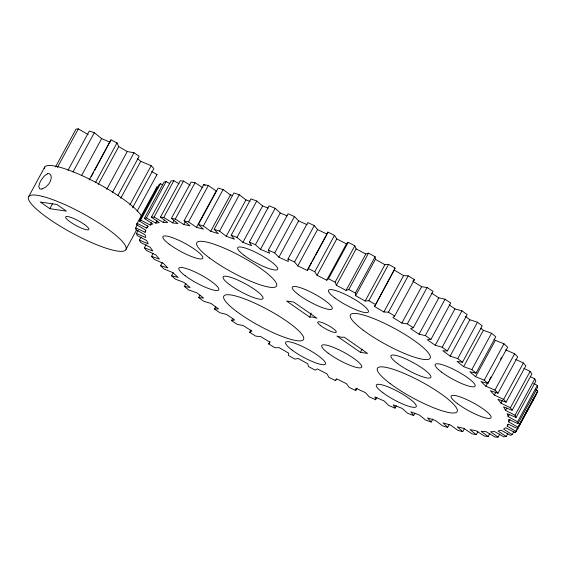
<?xml version="1.0" encoding="UTF-8"?>
<svg xmlns="http://www.w3.org/2000/svg" width="566" height="566" viewBox="0 0 566 566"><rect width="100%" height="100%" fill="white"/><g stroke="black" fill="none" stroke-linecap="round" stroke-linejoin="round"><path stroke-width="0.85" d="M269.961 341.666L268.701 343.986L275.048 347.743L279.201 347.687L288.61 353.12L288.391 355.448L294.9 359.113L298.126 358.483L307.727 363.747L308.512 366.584L315.12 370.122L317.377 368.919L327.056 373.963L328.846 377.281L335.468 380.642L336.735 378.88L346.385 383.649L349.151 387.406L355.717 390.561L355.986 388.255L365.495 392.691L369.209 396.844L375.647 399.752L376.906 397.431M137.404 224.759L135.727 227.857L145.087 232.279L145.589 230.051L136.441 224.695L137.142 223.365L146.608 228.098L148.143 226.428L139.314 220.988L159.053 184.629L160.447 183.681L162.633 184.834M535.91 395.11L516.164 431.476L507.164 426.071L508.183 424.118L517.614 428.703L517.954 427.181L537.7 390.816L535.563 389.599M537.7 390.816L537.353 392.344L517.614 428.703M309.765 317.165L312.375 316.995L316.925 318.205L293.733 302.081L286.538 301.02L309.765 317.165L311.151 313.019M395.04 268.058L394.311 270.116L403.586 275.607L408.192 275.847L414.425 279.632L394.686 315.998L388.446 312.213L383.84 311.972L374.572 306.482L395.04 268.058L388.601 264.343L384.901 264.683L375.385 259.327L375.109 256.745L368.537 253.136L365.792 254.056L346.045 290.422L336.395 285.25L335.107 282.172L328.485 278.72L326.716 280.205L317.038 275.288L314.76 271.751L308.152 268.482L327.898 232.124L334.499 235.385L336.777 238.93L346.456 243.84L348.224 242.354L354.847 245.807L356.134 248.891L365.792 254.056M327.898 232.124L327.127 234.161L317.533 229.555L314.286 225.586L307.777 222.558L288.037 258.917L294.546 261.952L297.787 265.914L307.388 270.52L308.152 268.482M94.494 170.691L110.95 139.837L117.006 142.901L118.754 146.601L127.258 151.532L134.001 152.763L139.215 156.244L117.862 195.574M156.188 188.337L156.881 186.999L158.459 187.792M156.358 175.757L157.001 174.54L151.646 171.456M28.753 196.48L44.778 166.963M55.496 166.906L76.007 129.119L78.327 128.871L88.183 134.651M57.392 167.43L78.327 128.871M67.977 170.352L89.329 131.022L94.31 132.699L101.661 138.592L109.981 142.165M49.843 208.67L66.441 211.125L56.897 204.489L40.299 202.034L49.843 208.67L52.723 203.371M72.957 172.022L94.31 132.699M81.561 175.601L101.661 138.592M89.173 179.931L110.95 139.837M91.147 176.861L93.659 172.234M95.654 182.224L117.006 142.901M98.243 184.382L118.754 146.601M106.748 189.32L127.258 151.532M112.231 192.865L134.001 152.763M120.692 198.319L140.792 161.31L137.467 158.678M129.819 205.026L151.172 165.704L140.792 161.31M132.536 207.821L153.888 168.498L151.172 165.704M137.099 211.231L157.001 174.54M136.441 224.695L156.881 186.999M139.314 220.988L140.708 220.04L160.447 183.681M126.076 249.266L136.618 229.846M140.708 220.04L150.181 225.042L152.721 223.945L144.309 218.49L164.048 182.125L166.128 181.573L169.729 183.575M141.061 237.062L139.385 240.154L148.207 243.805L146.658 240.543L137.184 235.534L136.477 233.475L138.154 230.383M144.309 218.49L146.382 217.938L166.128 181.573M146.382 217.938L155.749 223.138L159.272 222.629L151.37 217.21L171.116 180.851L173.847 180.703L179.189 183.823M146.608 228.098L147.875 225.777M145.087 232.279L145.922 230.73M151.37 217.21L154.101 217.068L173.847 180.703M150.181 225.042L151.44 222.721M155.749 223.138L157.008 220.818M154.101 217.068L163.263 222.417L167.72 222.502L160.419 217.181L180.165 180.823L183.525 181.085L190.155 185.16M153.195 253.285L151.511 256.377L159.4 259.087L155.869 254.948L146.502 250.512L144.415 247.816L146.092 244.724M160.419 217.181L163.779 217.443L183.525 181.085M163.263 222.417L164.522 220.096M163.779 217.443L172.623 222.877L177.972 223.556L171.364 218.398L191.103 182.04L195.051 182.698L202.777 187.707M172.623 222.877L173.882 220.556M171.364 218.398L175.304 219.063L195.051 182.698M184.063 220.846L203.802 184.488L208.295 185.542L216.212 190.961L196.473 227.327L188.549 221.907L184.063 220.846L189.907 225.777L183.738 224.525L175.304 219.063M173.253 272.706L171.569 275.805L178.17 277.446L172.807 272.614L163.97 268.949L160.602 265.744L162.279 262.652M183.738 224.525L185.415 221.426M188.549 221.907L208.295 185.542M196.473 227.327L203.399 229.152L198.376 224.497L218.122 188.138L223.103 189.582L230.426 194.902L232.711 195.617M198.376 224.497L203.364 225.94L223.103 189.582M203.364 225.94L210.679 231.261L230.426 194.902M210.679 231.261L218.292 233.638L214.153 229.315L233.9 192.949L239.319 194.761L245.955 199.918L250.052 201.369M199.904 295.219L198.645 297.539L203.654 298.049L196.713 292.735L188.803 290.011L184.304 286.438L185.981 283.347M214.153 229.315L219.573 231.119L239.319 194.761M268.164 208.125L262.624 205.967L256.745 201.029L250.95 198.871L231.204 235.237L234.416 239.185L226.209 236.284L245.955 199.918M287.075 215.858L280.241 212.979L275.189 208.309L269.083 205.833L249.344 242.198L251.58 245.722L242.878 242.333L236.998 237.387L256.745 201.029M242.878 242.333L262.624 205.967M232.782 318.297L231.515 320.618L234.713 319.96L226.499 314.413L219.87 312.75L214.443 308.979L215.703 306.659M307.239 224.766L298.615 220.874L294.44 216.53L288.101 213.757L268.355 250.122L269.607 253.186L260.502 249.344L255.443 244.675L275.189 208.309M260.502 249.344L280.241 212.979M288.037 258.917L288.278 261.478L278.875 257.233L274.701 252.896L294.44 216.53M278.875 257.233L298.615 220.874M268.701 343.986L269.932 342.197L260.82 336.664L255.782 336.133L249.67 332.327L250.929 330.006M294.546 261.952L314.286 225.586M297.787 265.914L317.533 229.555M307.388 270.52L308.222 268.977M309.064 267.428L311.583 262.787M312.425 261.237L314.944 256.596M315.786 255.047L326.285 235.711M314.76 271.751L334.499 235.385M317.038 275.288L336.777 238.93M326.716 280.205L346.456 243.84M328.485 278.72L348.224 242.354M335.107 282.172L354.847 245.807M336.395 285.25L356.134 248.891M346.045 290.422L348.798 289.495L368.537 253.136M375.3 304.423L368.862 300.702L365.162 301.048L355.646 295.685L355.363 293.103L375.109 256.745M355.646 295.685L375.385 259.327M365.162 301.048L384.901 264.683M368.862 300.702L388.601 264.343M374.572 306.482L394.311 270.116M335.468 380.642L336.31 379.093M360.379 352.356L367.575 353.417L344.178 337.152L341.581 337.301L336.947 336.062L360.379 352.356L362.063 349.257M383.84 311.972L403.586 275.607M388.446 312.213L408.192 275.847M355.717 390.561L356.983 388.234M394.686 315.998L392.953 317.505L401.874 323.066L421.62 286.707L427.082 287.521L433.047 291.334L413.3 327.7L410.591 328.641L419.066 334.209L425.321 335.596L430.938 339.388L450.685 303.029L445.06 299.23L438.806 297.843L431.745 293.202M401.874 323.066L407.336 323.886L427.082 287.521M419.066 334.209L438.806 297.843M425.321 335.596L445.06 299.23M375.647 399.752L374.897 396.936L384.165 400.983L388.792 405.497L395.018 408.128L396.278 405.801M430.938 339.388L427.273 339.756L435.204 345.267L454.951 308.909L461.927 310.847L467.141 314.583L447.395 350.941L442.824 350.729L450.119 356.12L457.738 358.589L462.493 362.226L482.232 325.867L477.485 322.231L469.865 319.762L465.224 316.33M435.204 345.267L442.18 347.206L461.927 310.847M395.018 408.128L393.271 404.824L402.193 408.447L407.669 413.258L413.619 415.578L414.885 413.258M450.119 356.12L469.865 319.762M457.738 358.589L477.485 322.231M413.619 415.578L410.895 411.836L419.356 414.984L425.625 420.043L431.242 422.031L432.919 418.932M483.378 330.282L491.557 333.261L495.795 336.749L476.048 373.114L471.818 369.619L463.639 366.648L483.378 330.282L480.753 328.202M471.818 369.619L491.557 333.261M431.242 422.031L427.563 417.885L435.48 420.531L442.471 425.781L447.678 427.408L449.354 424.309M495.349 340.364L503.988 343.803L507.66 347.114L487.913 383.479L484.248 380.168L475.603 376.723L495.349 340.364L494.061 339.253M484.248 380.168L503.988 343.803M505.629 349.873L514.643 353.75L517.699 356.842L497.96 393.2L494.896 390.115L485.89 386.238L488.408 381.597M489.25 380.048L490.927 376.956M500.592 359.162L501.434 357.613M447.678 427.408L443.093 422.908L450.373 425.016L458 430.393L462.747 431.646L464.424 428.547M494.896 390.115L514.643 353.75M515.661 359.431L523.387 362.983L525.807 365.813L506.061 402.178L503.641 399.341L494.373 395.082L496.049 391.99M462.747 431.646L457.3 426.842L463.865 428.391L472.051 433.839L476.275 434.695L477.952 431.603M523.84 368.325L530.13 371.395L531.877 373.942L512.138 410.3L510.39 407.753L500.952 403.155L502.636 400.063M503.641 399.341L523.387 362.983M476.275 434.695L470.035 429.644L475.801 430.613L484.454 436.068L488.111 436.535L489.788 433.436M530.42 376.638L534.792 378.895L535.853 381.123L516.114 417.482L515.053 415.253L505.565 410.364L506.825 408.044M510.39 407.753L530.13 371.395M517.954 427.181L508.685 421.889L508.678 419.392L517.947 423.644L517.586 421.755L508.155 416.633L509.414 414.312M488.111 436.535L481.15 431.292L486.053 431.667L495.073 437.072L498.122 437.129L499.799 434.03M508.685 421.889L509.945 419.569M507.164 426.071L507.999 424.521M515.053 415.253L534.792 378.895M498.122 437.129L490.51 431.752L494.507 431.54L503.782 436.825L506.188 436.471L507.872 433.379M517.586 421.755L537.325 385.389L533.703 383.423M517.947 423.644L537.686 387.278L537.325 385.389M506.188 436.471L498.023 431.03L501.052 430.224L510.49 435.332L512.223 434.582L513.907 431.49M512.223 434.582L503.591 429.127L505.629 427.74L515.117 432.615L516.793 429.523M519.319 424.882L520.154 423.333M520.996 421.783L521.838 420.241M522.68 418.691L523.515 417.142M524.357 415.593L525.198 414.05M526.04 412.501L528.142 408.631M528.977 407.088L529.818 405.539M530.66 403.99L531.495 402.447M532.337 400.898L534.856 396.257M515.117 432.615L516.164 431.476M413.272 280.644L414.425 279.632M249.67 332.327L251.898 331.103L243.182 325.528L237.317 324.424L231.515 320.618M47.381 173.812L44.431 175.877L41.764 179.259A8.858 2.929 -57.4 0 0 39.719 183.044L38.806 186.511L39.641 188.726A8.865 3.842 -45.4 0 0 42.068 188.931M42.061 188.945L45.535 187.233L48.542 184.29A8.865 5.32 -52.6 0 0 50.699 180.285C51.435 178.134 51.747 174.47 49.03 173.635A8.858 4.379 -64.8 0 0 47.374 173.847M214.443 308.979L218.568 308.902L210.948 303.44L203.64 301.232L198.645 297.539M462.493 362.226L457.059 361.433L463.639 366.648M184.304 286.438L190.134 287.521L183.95 282.42L175.524 279.208L171.569 275.805M476.048 373.114L469.822 371.749L475.603 376.723M487.913 383.479L480.966 381.555L485.89 386.238M160.602 265.744L167.883 267.93L163.411 263.416L154.256 259.348L151.511 256.377M497.96 393.2L490.361 390.752L494.373 395.082M506.061 402.178L497.903 399.221L500.952 403.155M231.204 235.237L236.998 237.387M144.415 247.816L152.82 251.014L150.259 247.292L140.785 242.545L139.385 240.154M512.138 410.3L503.514 406.876L505.565 410.364M249.344 242.198L255.443 244.675M516.114 417.482L507.115 413.626L508.155 416.633M268.355 250.122L274.701 252.896M136.477 233.475L145.618 237.536L145.094 234.777L135.734 229.563L135.727 227.857M348.798 289.495L355.363 293.103M412.699 281.146L421.62 286.707M407.336 323.886L413.3 327.7M449.185 304.897L454.951 308.909M442.18 347.206L447.395 350.941M219.573 231.119L226.209 236.284M203.802 184.488L205.104 185.584M44.332 168.696A55.383 11.136 28.5 0 1 87.864 178.347A55.383 11.136 28.5 0 1 141.245 215.823M42.485 196.402L41.891 196.253A55.383 11.136 28.5 0 0 65.338 229.251A55.383 11.136 28.5 0 0 124.421 244.073A55.383 11.136 28.5 0 0 42.485 196.402M84.518 224.56L84.192 224.334A13.188 2.653 28.5 0 0 65.691 216.842A13.188 2.653 28.5 0 0 81.653 228.211A13.188 2.653 28.5 0 0 84.518 224.56M229.492 284.556A22.682 4.563 28.5 0 0 262.624 298.926A22.682 4.563 28.5 0 0 237.027 279.71A22.682 4.563 28.5 0 0 229.492 284.556M457.554 403.7A22.682 4.563 28.5 0 0 490.68 418.076A22.682 4.563 28.5 0 0 465.089 398.853A22.682 4.563 28.5 0 0 457.554 403.7M244.109 255.308A22.682 4.563 28.5 0 0 277.234 269.678A22.682 4.563 28.5 0 0 251.644 250.462A22.682 4.563 28.5 0 0 244.109 255.308M298.671 294.78A22.682 4.563 28.5 0 0 331.796 309.156A22.682 4.563 28.5 0 0 306.206 289.941A22.682 4.563 28.5 0 0 298.671 294.78M390.172 383.578A45.365 9.12 28.5 0 0 456.429 412.324A45.365 9.12 28.5 0 0 405.242 373.893A45.365 9.12 28.5 0 0 390.172 383.578M209.569 258.011A45.365 9.12 28.5 0 0 275.819 286.764A45.365 9.12 28.5 0 0 224.638 248.325A45.365 9.12 28.5 0 0 209.569 258.011M169.298 244.243A22.682 4.563 28.5 0 0 202.423 258.62A22.682 4.563 28.5 0 0 176.833 239.404A22.682 4.563 28.5 0 0 169.298 244.243M185.252 275.812A22.682 4.563 28.5 0 0 218.377 290.188A22.682 4.563 28.5 0 0 192.787 270.973A22.682 4.563 28.5 0 0 185.252 275.812M363.174 330.155A45.365 9.12 28.5 0 0 429.431 358.901A45.365 9.12 28.5 0 0 378.244 320.469A45.365 9.12 28.5 0 0 363.174 330.155M236.567 311.434A45.365 9.12 28.5 0 0 302.824 340.187A45.365 9.12 28.5 0 0 251.637 301.749A45.365 9.12 28.5 0 0 236.567 311.434M441.6 372.131A22.682 4.563 28.5 0 0 474.725 386.507A22.682 4.563 28.5 0 0 449.135 367.284A22.682 4.563 28.5 0 0 441.6 372.131M382.743 392.641A22.682 4.563 28.5 0 0 415.868 407.011A22.682 4.563 28.5 0 0 390.278 387.795A22.682 4.563 28.5 0 0 382.743 392.641M334.874 297.935A22.682 4.563 28.5 0 0 368.006 312.305A22.682 4.563 28.5 0 0 342.409 293.089A22.682 4.563 28.5 0 0 334.874 297.935M328.174 353.163A22.682 4.563 28.5 0 0 361.306 367.539A22.682 4.563 28.5 0 0 335.716 348.316A22.682 4.563 28.5 0 0 328.174 353.163M291.971 350.007A22.682 4.563 28.5 0 0 325.103 364.384A22.682 4.563 28.5 0 0 299.506 345.168A22.682 4.563 28.5 0 0 291.971 350.007M397.353 363.393A22.682 4.563 28.5 0 0 430.485 377.763A22.682 4.563 28.5 0 0 404.888 358.547A22.682 4.563 28.5 0 0 397.353 363.393M320.674 325.669A10.549 2.123 28.5 0 0 336.084 332.355A10.549 2.123 28.5 0 0 324.176 323.419A10.549 2.123 28.5 0 0 320.674 325.669"/></g></svg>
